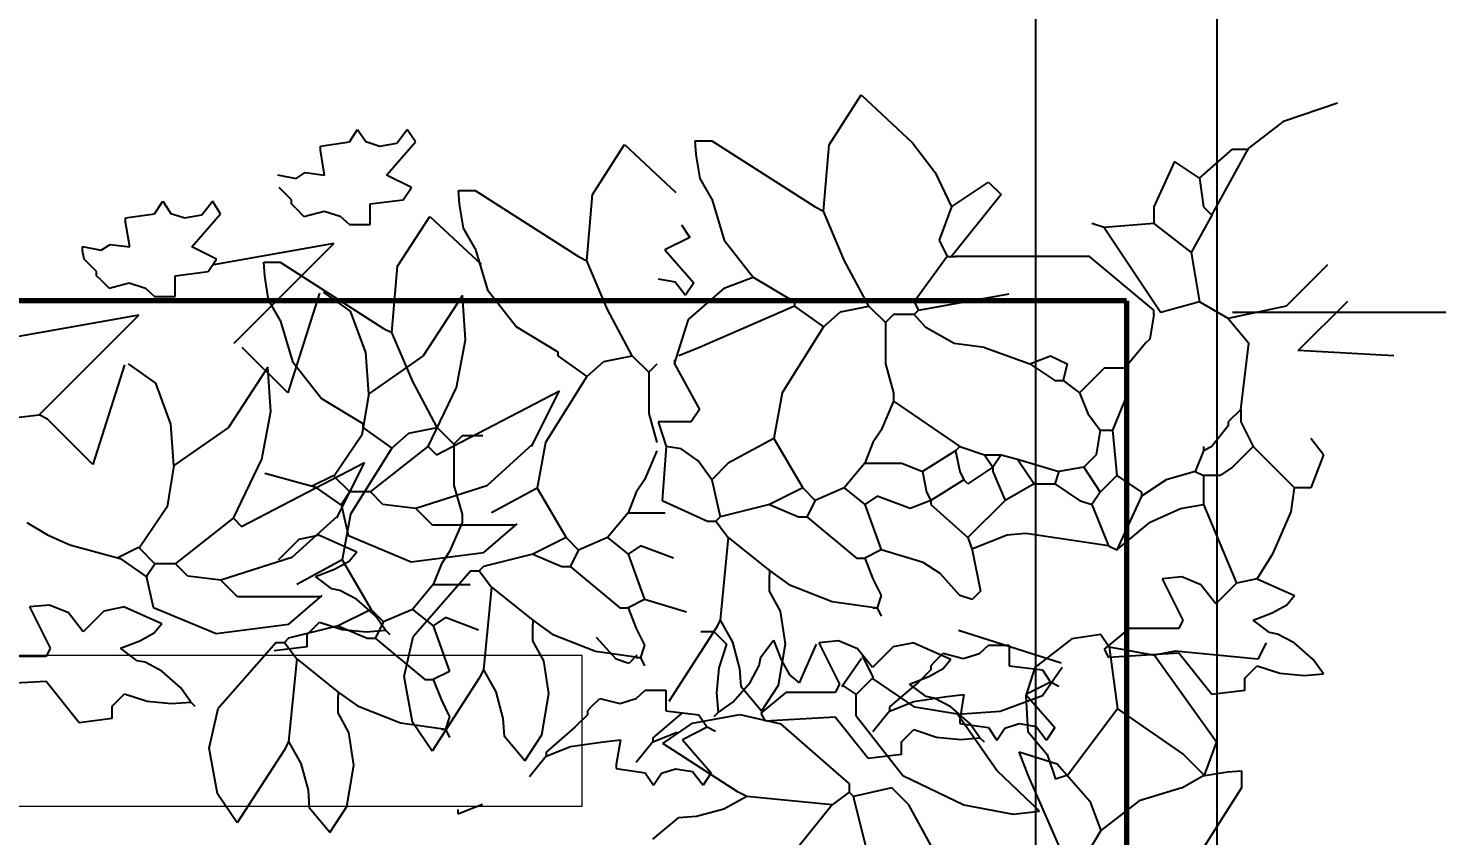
# Model space of a CAD drawing. Header units: inches. Extents: x 2013 to 15569, y -2551 to 2524.
# Drawn here: x 8862.1 to 8970.9, y 912.3 to 974.8 of the extents above; entities that cross this region are included whole.
import ezdxf

# ---------------------------------------------------------------- set-up
doc = ezdxf.new("R2010")
doc.units = ezdxf.units.IN
doc.header["$MEASUREMENT"] = 0
doc.layers.get('0').update_dxf_attribs({"color": 80, "lineweight": 13})
for name, color, linetype, lineweight in [('A-DOOR-FULL', 90, 'Continuous', 25), ('A-FLOR-FTPT', 6, 'Continuous', 70), ('A-FURN', 8, 'Continuous', 18)]:
    doc.layers.add(name, color=color, linetype=linetype, lineweight=lineweight)
doc.layers.add('VERDE_siepe', color=96, linetype='Continuous')
doc.styles.add('ARIAL', font='Arial.ttf')
doc.dimstyles.new('TICK_36', dxfattribs={"dimtxt": 3.6, "dimasz": 3.6, "dimexe": 1.8, "dimexo": 1.2, "dimgap": 1.8, "dimtad": 0, "dimdec": 0, "dimzin": 0, "dimdsep": 46, "dimtxsty": 'ARIAL', "dimblk": 'OBLIQUE', "dimcen": 1.8, "dimdle": 1.8, "dimclrd": 256, "dimclrt": 256, "dimadec": 0, "dimazin": 0, "dimtfac": 1, "dimtdec": 0, "dimtmove": 1, "dimatfit": 3, "dimldrblk": 'OPEN90', "dimfxl": 1, "dimtfill": 1, "dimtolj": 1, "dimtzin": 0, "dimarcsym": 0})

# ---------------------------------------------------------------- blocks, each defined once
blk = doc.blocks.new('_Oblique')
at = {"color": 0, "linetype": 'ByBlock', "lineweight": -2}
blk.add_line((-0.5, -0.5), (0.5, 0.5), dxfattribs=at)
blk = doc.blocks.new('*D99')
at = {"layer": 'A-DOOR-FULL', "color": 0, "lineweight": -2, "transparency": 16777216}
for p, q in [((8653.55, 659.51), (8653.55, 1070.63)), ((8939.91, 659.51), (8939.91, 1070.63))]:
    blk.add_line(p, q, dxfattribs=at)
at = {"layer": 'A-DOOR-FULL', "lineweight": -2, "transparency": 16777216}
for p, q in [((8651.75, 1068.83), (8790.92, 1068.83)), ((8941.71, 1068.83), (8802.53, 1068.83))]:
    blk.add_line(p, q, dxfattribs=at)
at = {"layer": 'Defpoints', "color": 0, "transparency": 16777216}
for p in [(8939.91, 1068.83), (8653.55, 658.31), (8939.91, 658.31)]:
    blk.add_point(p, dxfattribs=at)
at = {"layer": 'A-DOOR-FULL', "lineweight": -2, "transparency": 16777216, "xscale": 3.6, "yscale": 3.6, "zscale": 3.6, "rotation": 180}
blk.add_blockref('_Oblique', (8653.55, 1068.83), dxfattribs=at)
at = {"layer": 'A-DOOR-FULL', "lineweight": -2, "transparency": 16777216, "xscale": 3.6, "yscale": 3.6, "zscale": 3.6}
blk.add_blockref('_Oblique', (8939.91, 1068.83), dxfattribs=at)
at = {"layer": 'A-DOOR-FULL', "transparency": 16777216, "insert": (8796.73, 1068.83), "char_height": 3.6, "attachment_point": 5, "style": 'ARIAL', "bg_fill": 3, "box_fill_scale": 1.25, "bg_fill_color": 256, "bg_fill_true_color": 13158600, "bg_fill_transparency": 0}
blk.add_mtext('\\A1;286', dxfattribs=at)
blk = doc.blocks.new('_Open90')
at = {"color": 0, "linetype": 'ByBlock', "lineweight": -2}
for p, q in [((-0.5, 0.5), (0, 0)), ((0, 0), (-1, 0)), ((0, 0), (-0.5, -0.5))]:
    blk.add_line(p, q, dxfattribs=at)
blk = doc.blocks.new('*D100')
at = {"layer": 'A-DOOR-FULL', "color": 0, "lineweight": -2, "transparency": 16777216}
for p, q in [((8939.91, 659.51), (8939.91, 1070.69)), ((8953.93, 659.51), (8953.93, 1070.69))]:
    blk.add_line(p, q, dxfattribs=at)
at = {"layer": 'A-DOOR-FULL', "lineweight": -2, "transparency": 16777216}
for p, q in [((8938.11, 1068.89), (8942.72, 1068.89)), ((8955.73, 1068.89), (8951.12, 1068.89))]:
    blk.add_line(p, q, dxfattribs=at)
at = {"layer": 'Defpoints', "color": 0, "transparency": 16777216}
for p in [(8953.93, 1068.89), (8939.91, 658.31), (8953.93, 658.31)]:
    blk.add_point(p, dxfattribs=at)
at = {"layer": 'A-DOOR-FULL', "lineweight": -2, "transparency": 16777216, "xscale": 3.6, "yscale": 3.6, "zscale": 3.6, "rotation": 180}
blk.add_blockref('_Oblique', (8939.91, 1068.89), dxfattribs=at)
at = {"layer": 'A-DOOR-FULL', "lineweight": -2, "transparency": 16777216, "xscale": 3.6, "yscale": 3.6, "zscale": 3.6}
blk.add_blockref('_Oblique', (8953.93, 1068.89), dxfattribs=at)
at = {"layer": 'A-DOOR-FULL', "transparency": 16777216, "insert": (8946.92, 1068.89), "char_height": 3.6, "attachment_point": 5, "style": 'ARIAL', "bg_fill": 3, "box_fill_scale": 1.25, "bg_fill_color": 256, "bg_fill_true_color": 13158600, "bg_fill_transparency": 0}
blk.add_mtext('\\A1;14', dxfattribs=at)
blk = doc.blocks.new('*D101')
at = {"layer": 'A-DOOR-FULL', "color": 0, "lineweight": -2, "transparency": 16777216}
for p, q in [((8832.87, 659.51), (8832.87, 1123.85)), ((8939.91, 659.51), (8939.91, 1123.85))]:
    blk.add_line(p, q, dxfattribs=at)
at = {"layer": 'A-DOOR-FULL', "lineweight": -2, "transparency": 16777216}
for p, q in [((8831.07, 1122.05), (8880.78, 1122.05)), ((8941.71, 1122.05), (8892, 1122.05))]:
    blk.add_line(p, q, dxfattribs=at)
at = {"layer": 'Defpoints', "color": 0, "transparency": 16777216}
for p in [(8939.91, 1122.05), (8832.87, 658.31), (8939.91, 658.31)]:
    blk.add_point(p, dxfattribs=at)
at = {"layer": 'A-DOOR-FULL', "lineweight": -2, "transparency": 16777216, "xscale": 3.6, "yscale": 3.6, "zscale": 3.6, "rotation": 180}
blk.add_blockref('_Oblique', (8832.87, 1122.05), dxfattribs=at)
at = {"layer": 'A-DOOR-FULL', "lineweight": -2, "transparency": 16777216, "xscale": 3.6, "yscale": 3.6, "zscale": 3.6}
blk.add_blockref('_Oblique', (8939.91, 1122.05), dxfattribs=at)
at = {"layer": 'A-DOOR-FULL', "transparency": 16777216, "insert": (8886.39, 1122.05), "char_height": 3.6, "attachment_point": 5, "style": 'ARIAL', "bg_fill": 3, "box_fill_scale": 1.25, "bg_fill_color": 256, "bg_fill_true_color": 13158600, "bg_fill_transparency": 0}
blk.add_mtext('\\A1;107', dxfattribs=at)
blk = doc.blocks.new('*D102')
at = {"layer": 'A-DOOR-FULL', "color": 0, "lineweight": -2, "transparency": 16777216}
for p, q in [((8639.53, 659.51), (8639.53, 1159.54)), ((8953.93, 659.51), (8953.93, 1159.54))]:
    blk.add_line(p, q, dxfattribs=at)
at = {"layer": 'A-DOOR-FULL', "lineweight": -2, "transparency": 16777216}
for p, q in [((8637.73, 1157.74), (8790.96, 1157.74)), ((8955.73, 1157.74), (8802.5, 1157.74))]:
    blk.add_line(p, q, dxfattribs=at)
at = {"layer": 'Defpoints', "color": 0, "transparency": 16777216}
for p in [(8953.93, 1157.74), (8639.53, 658.31), (8953.93, 658.31)]:
    blk.add_point(p, dxfattribs=at)
at = {"layer": 'A-DOOR-FULL', "lineweight": -2, "transparency": 16777216, "xscale": 3.6, "yscale": 3.6, "zscale": 3.6, "rotation": 180}
blk.add_blockref('_Oblique', (8639.53, 1157.74), dxfattribs=at)
at = {"layer": 'A-DOOR-FULL', "lineweight": -2, "transparency": 16777216, "xscale": 3.6, "yscale": 3.6, "zscale": 3.6}
blk.add_blockref('_Oblique', (8953.93, 1157.74), dxfattribs=at)
at = {"layer": 'A-DOOR-FULL', "transparency": 16777216, "insert": (8796.73, 1157.74), "char_height": 3.6, "attachment_point": 5, "style": 'ARIAL', "bg_fill": 3, "box_fill_scale": 1.25, "bg_fill_color": 256, "bg_fill_true_color": 13158600, "bg_fill_transparency": 0}
blk.add_mtext('\\A1;314', dxfattribs=at)
blk = doc.blocks.new('*D142')
at = {"layer": 'A-DOOR-FULL', "lineweight": -2, "transparency": 16777216}
for p, q in [((9088.9, 954.6), (9088.9, 807.48)), ((9088.9, 649.5), (9088.9, 796.62))]:
    blk.add_line(p, q, dxfattribs=at)
at = {"layer": 'A-DOOR-FULL', "color": 0, "lineweight": -2, "transparency": 16777216}
for p, q in [((8958.23, 952.8), (9090.7, 952.8)), ((8955.13, 651.3), (9090.7, 651.3))]:
    blk.add_line(p, q, dxfattribs=at)
at = {"layer": 'Defpoints', "color": 0, "transparency": 16777216}
for p in [(8957.03, 952.8), (8953.93, 651.3), (9088.9, 651.3)]:
    blk.add_point(p, dxfattribs=at)
at = {"layer": 'A-DOOR-FULL', "lineweight": -2, "transparency": 16777216, "xscale": 3.6, "yscale": 3.6, "zscale": 3.6}
for p, rotation in [((9088.9, 952.8), 90), ((9088.9, 651.3), 270)]:
    blk.add_blockref('_Oblique', p, dxfattribs=dict(at, rotation=rotation))
at = {"layer": 'A-DOOR-FULL', "transparency": 16777216, "insert": (9088.9, 802.05), "char_height": 3.6, "attachment_point": 5, "rotation": 90, "style": 'ARIAL', "bg_fill": 3, "box_fill_scale": 1.25, "bg_fill_color": 256, "bg_fill_true_color": 13158600, "bg_fill_transparency": 0}
blk.add_mtext('\\A1;301', dxfattribs=at)
blk = doc.blocks.new('*D143')
at = {"layer": 'A-DOOR-FULL', "lineweight": -2, "transparency": 16777216}
for p, q in [((9020.85, 954.61), (9020.85, 811.38)), ((9020.85, 656.51), (9020.85, 799.74))]:
    blk.add_line(p, q, dxfattribs=at)
at = {"layer": 'A-DOOR-FULL', "color": 0, "lineweight": -2, "transparency": 16777216}
for p, q in [((8955.13, 952.81), (9022.65, 952.81)), ((8955.13, 658.31), (9022.65, 658.31))]:
    blk.add_line(p, q, dxfattribs=at)
at = {"layer": 'Defpoints', "color": 0, "transparency": 16777216}
for p in [(8953.93, 952.81), (9020.85, 952.81), (8953.93, 658.31)]:
    blk.add_point(p, dxfattribs=at)
at = {"layer": 'A-DOOR-FULL', "lineweight": -2, "transparency": 16777216, "xscale": 3.6, "yscale": 3.6, "zscale": 3.6}
for p, rotation in [((9020.85, 952.81), 90), ((9020.85, 658.31), 270)]:
    blk.add_blockref('_Oblique', p, dxfattribs=dict(at, rotation=rotation))
at = {"layer": 'A-DOOR-FULL', "transparency": 16777216, "insert": (9020.85, 805.56), "char_height": 3.6, "attachment_point": 5, "rotation": 90, "style": 'ARIAL', "bg_fill": 3, "box_fill_scale": 1.25, "bg_fill_color": 256, "bg_fill_true_color": 13158600, "bg_fill_transparency": 0}
blk.add_mtext('\\A1;295', dxfattribs=at)

msp = doc.modelspace()

# ---------------------------------------------------------------- linework, layer by layer
at = {"layer": 'A-FLOR-FTPT'}
for q in [(8038.768, 953.685), (8946.918, 658.311)]:
    msp.add_line((8946.918, 953.685), q, dxfattribs=at)
at = {"layer": 'A-FURN'}
for p, q in [((8904.865, 926.284), (8639.96, 926.284)), ((8904.865, 914.633), (8904.865, 926.284)), ((8639.96, 914.633), (8904.865, 914.633))]:
    msp.add_line(p, q, dxfattribs=at)
at = {"layer": 'VERDE_siepe'}
for p, q in [((8923.944, 965.75), (8926.436, 969.59)), ((8926.436, 969.59), (8930.395, 965.903)), ((8959.135, 967.593), (8963.241, 968.976)), ((8886.877, 965.959), (8887.516, 966.917)), ((8887.516, 966.917), (8888.139, 965.988)), ((8890.539, 965.874), (8891.348, 966.917)), ((8891.986, 965.959), (8891.348, 966.917)), ((8956.349, 965.443), (8959.135, 967.593)), ((8884.642, 965.64), (8886.877, 965.959)), ((8884.642, 965.32), (8884.642, 965.64)), ((8888.139, 965.988), (8889.23, 965.645)), ((8889.23, 965.645), (8890.539, 965.874)), ((8889.751, 963.404), (8891.986, 965.959)), ((8905.655, 961.912), (8908.148, 965.753)), ((8908.148, 965.753), (8912.107, 962.066)), ((8913.604, 966.048), (8914.882, 966.048)), ((8913.679, 964.982), (8913.604, 966.048)), ((8914.882, 966.048), (8922.864, 960.94)), ((8923.503, 960.621), (8923.944, 965.75)), ((8930.395, 965.903), (8932.155, 963.599)), ((8884.961, 963.404), (8884.642, 965.32)), ((8913.973, 963.138), (8913.679, 964.982)), ((8952.56, 963.174), (8955.115, 965.41)), ((8953.518, 960.301), (8956.349, 965.443)), ((8955.115, 965.41), (8956.392, 965.41)), ((8881.313, 963.423), (8882.755, 963.144)), ((8882.755, 963.144), (8883.448, 963.588)), ((8883.448, 963.588), (8884.961, 963.404)), ((8891.667, 962.446), (8889.751, 963.404)), ((8932.155, 963.599), (8933.401, 960.94)), ((8950.644, 964.452), (8949.047, 960.94)), ((8952.56, 963.174), (8950.644, 964.452)), ((8882.407, 961.488), (8881.449, 962.446)), ((8891.028, 961.488), (8891.667, 962.446)), ((8914.882, 961.578), (8913.973, 963.138)), ((8933.401, 960.94), (8936.275, 962.855)), ((8936.275, 962.855), (8937.233, 961.897)), ((8952.56, 963.174), (8952.879, 960.94)), ((8871.818, 960.415), (8872.457, 961.373)), ((8872.457, 961.373), (8873.08, 960.444)), ((8875.48, 960.33), (8876.289, 961.373)), ((8876.927, 960.415), (8876.289, 961.373)), ((8882.407, 961.169), (8882.407, 961.488)), ((8888.474, 961.169), (8891.028, 961.488)), ((8895.316, 962.21), (8896.594, 962.21)), ((8895.391, 961.144), (8895.316, 962.21)), ((8896.594, 962.21), (8904.576, 957.102)), ((8905.215, 956.783), (8905.655, 961.912)), ((8914.882, 961.578), (8915.84, 958.385)), ((8937.233, 961.897), (8933.401, 957.108)), ((8869.583, 960.096), (8871.818, 960.415)), ((8873.08, 960.444), (8874.171, 960.101)), ((8874.171, 960.101), (8875.48, 960.33)), ((8874.692, 957.86), (8876.927, 960.415)), ((8882.726, 960.85), (8882.407, 961.169)), ((8882.726, 960.85), (8883.364, 960.211)), ((8883.364, 960.211), (8884.921, 960.616)), ((8884.921, 960.616), (8886.176, 960.216)), ((8886.176, 960.216), (8886.877, 959.572)), ((8888.474, 959.572), (8888.474, 961.169)), ((8890.596, 956.368), (8893.089, 960.209)), ((8893.089, 960.209), (8897.048, 956.522)), ((8895.684, 959.301), (8895.391, 961.144)), ((8922.864, 960.94), (8923.503, 960.621)), ((8925.117, 956.84), (8923.503, 960.621)), ((8933.401, 960.94), (8932.444, 958.385)), ((8949.047, 960.94), (8949.047, 959.663)), ((8953.518, 960.301), (8951.921, 957.427)), ((8952.879, 960.94), (8953.518, 960.301)), ((8869.583, 959.776), (8869.583, 960.096)), ((8869.902, 957.86), (8869.583, 959.776)), ((8886.877, 959.572), (8888.474, 959.572)), ((8896.593, 957.741), (8895.684, 959.301)), ((8912.539, 959.547), (8913.178, 958.589)), ((8945.216, 959.343), (8944.258, 959.663)), ((8949.047, 959.663), (8945.216, 959.343)), ((8945.216, 959.343), (8949.59, 952.785)), ((8949.047, 959.663), (8951.921, 957.427)), ((8867.696, 957.6), (8868.389, 958.044)), ((8868.389, 958.044), (8869.902, 957.86)), ((8885.672, 958.12), (8876.367, 956.478)), ((8877.963, 950.411), (8885.672, 958.12)), ((8913.178, 958.589), (8911.263, 957.631)), ((8915.84, 958.385), (8918.074, 955.511)), ((8932.444, 958.385), (8933.082, 957.108)), ((8866.253, 957.559), (8866.253, 957.879)), ((8866.253, 957.879), (8867.696, 957.6)), ((8866.389, 956.902), (8866.253, 957.559)), ((8867.347, 955.944), (8866.389, 956.902)), ((8876.608, 956.902), (8874.692, 957.86)), ((8875.969, 955.944), (8876.608, 956.902)), ((8896.593, 957.741), (8897.551, 954.547)), ((8904.576, 957.102), (8905.215, 956.783)), ((8911.263, 957.631), (8913.497, 955.076)), ((8927.015, 953.276), (8925.117, 956.84)), ((8933.082, 957.108), (8930.528, 953.595)), ((8933.082, 957.108), (8933.401, 957.108)), ((8933.401, 957.108), (8933.72, 957.108)), ((8944.066, 957.108), (8933.72, 957.108)), ((8949.047, 952.957), (8944.066, 957.108)), ((8951.921, 957.427), (8952.56, 953.595)), ((8867.347, 955.625), (8867.347, 955.944)), ((8873.415, 955.625), (8875.969, 955.944)), ((8880.257, 956.666), (8881.535, 956.666)), ((8880.332, 955.6), (8880.257, 956.666)), ((8881.535, 956.666), (8889.517, 951.558)), ((8890.155, 951.239), (8890.596, 956.368)), ((8906.828, 953.003), (8905.215, 956.783)), ((8962.459, 956.469), (8959.266, 953.276)), ((8867.667, 955.306), (8867.347, 955.625)), ((8867.667, 955.306), (8868.305, 954.667)), ((8868.305, 954.667), (8869.862, 955.072)), ((8869.862, 955.072), (8871.116, 954.672)), ((8871.116, 954.672), (8871.818, 954.028)), ((8873.415, 954.028), (8873.415, 955.625)), ((8880.625, 953.757), (8880.332, 955.6)), ((8910.742, 955.39), (8912.051, 955.162)), ((8912.051, 955.162), (8912.859, 954.119)), ((8913.497, 955.076), (8912.859, 954.119)), ((8913.093, 952.232), (8915.879, 954.69)), ((8915.879, 954.69), (8918.074, 955.511)), ((8918.074, 955.511), (8921.267, 953.595)), ((8871.818, 954.028), (8873.415, 954.028)), ((8881.534, 952.197), (8880.625, 953.757)), ((8884.564, 954.278), (8882.115, 946.579)), ((8886.971, 952.878), (8884.865, 954.349)), ((8895.628, 954.104), (8892.587, 949.447)), ((8895.862, 950.672), (8895.628, 954.104)), ((8897.551, 954.547), (8899.786, 951.673)), ((8921.267, 953.595), (8921.267, 953.276)), ((8930.528, 953.595), (8930.847, 952.957)), ((8930.847, 952.957), (8937.872, 954.234)), ((8952.56, 953.595), (8949.59, 952.785)), ((8954.795, 952.318), (8952.56, 953.595)), ((8960.188, 949.843), (8964.021, 953.654)), ((8870.613, 952.576), (8861.308, 950.934)), ((8862.904, 944.867), (8870.613, 952.576)), ((8888.141, 949.692), (8886.971, 952.878)), ((8908.727, 949.438), (8906.828, 953.003)), ((8921.267, 953.276), (8913.924, 950.083)), ((8921.267, 953.276), (8923.503, 951.679)), ((8923.503, 951.679), (8924.823, 952.846)), ((8924.823, 952.846), (8927.015, 953.276)), ((8927.015, 953.276), (8928.293, 951.999)), ((8928.931, 952.637), (8928.293, 951.999)), ((8930.528, 952.637), (8928.931, 952.637)), ((8930.847, 952.957), (8930.528, 952.637)), ((8931.422, 951.617), (8930.528, 952.637)), ((8949.047, 952.637), (8948.728, 950.721)), ((8949.047, 952.637), (8949.047, 952.957)), ((8959.266, 953.276), (8954.795, 952.318)), ((8881.534, 952.197), (8882.492, 949.003)), ((8889.517, 951.558), (8890.155, 951.239)), ((8899.786, 951.673), (8902.979, 949.757)), ((8912.008, 948.805), (8913.093, 952.232)), ((8923.503, 951.679), (8920.309, 946.57)), ((8928.293, 951.999), (8928.293, 948.805)), ((8933.621, 950.389), (8931.422, 951.617)), ((8954.795, 952.318), (8956.392, 950.402)), ((8891.769, 947.459), (8890.155, 951.239)), ((8895.16, 946.996), (8895.862, 950.672)), ((8935.956, 950.083), (8933.621, 950.389)), ((8948.409, 950.402), (8946.813, 948.486)), ((8948.728, 950.721), (8948.409, 950.402)), ((8955.753, 945.294), (8956.392, 950.402)), ((8882.115, 946.579), (8878.602, 950.092)), ((8888.375, 946.505), (8888.141, 949.692)), ((8892.587, 949.447), (8888.375, 946.505)), ((8902.979, 949.757), (8902.979, 949.438)), ((8902.979, 949.438), (8905.215, 947.842)), ((8906.535, 949.009), (8908.727, 949.438)), ((8908.727, 949.438), (8910.005, 948.162)), ((8913.924, 950.083), (8912.327, 949.444)), ((8935.956, 950.083), (8939.468, 948.805)), ((8939.468, 948.805), (8941.065, 949.444)), ((8941.065, 949.444), (8942.342, 948.805)), ((8967.593, 949.435), (8960.188, 949.843)), ((8869.505, 948.734), (8867.056, 941.035)), ((8871.912, 947.334), (8869.806, 948.805)), ((8880.569, 948.56), (8877.527, 943.903)), ((8880.803, 945.128), (8880.569, 948.56)), ((8882.492, 949.003), (8884.727, 946.129)), ((8905.215, 947.842), (8906.535, 949.009)), ((8910.642, 948.8), (8910.005, 948.162)), ((8910.005, 948.162), (8910.005, 944.968)), ((8912.008, 949.125), (8912.008, 948.805)), ((8912.008, 948.805), (8913.924, 945.294)), ((8928.293, 948.805), (8928.931, 946.57)), ((8939.468, 948.805), (8941.384, 947.528)), ((8942.342, 948.805), (8942.023, 947.528)), ((8945.216, 948.486), (8943.3, 946.57)), ((8946.813, 948.486), (8945.216, 948.486)), ((8946.813, 948.486), (8946.818, 946.087)), ((8873.082, 944.148), (8871.912, 947.334)), ((8893.667, 943.895), (8891.769, 947.459)), ((8905.215, 947.842), (8902.021, 942.733)), ((8941.384, 947.528), (8942.023, 947.528)), ((8942.023, 947.528), (8943.3, 946.57)), ((8884.727, 946.129), (8887.92, 944.214)), ((8888.375, 946.505), (8887.851, 943.317)), ((8892.971, 942.428), (8895.16, 946.996)), ((8893.61, 941.789), (8903.104, 946.726)), ((8900.954, 942.428), (8903.104, 946.726)), ((8920.309, 946.57), (8919.671, 943.058)), ((8928.931, 946.57), (8928.931, 945.932)), ((8943.3, 946.57), (8943.939, 944.974)), ((8946.818, 946.087), (8945.855, 943.697)), ((8860.03, 944.548), (8862.904, 944.867)), ((8863.543, 944.548), (8862.904, 944.867)), ((8880.101, 941.452), (8880.803, 945.128)), ((8910.005, 944.968), (8910.642, 942.733)), ((8913.924, 945.294), (8913.285, 944.336)), ((8928.931, 945.932), (8927.973, 943.697)), ((8928.931, 945.932), (8934.04, 942.42)), ((8943.939, 944.974), (8944.897, 943.697)), ((8955.753, 945.294), (8954.795, 944.336)), ((8955.753, 945.294), (8955.753, 944.336)), ((8867.056, 941.035), (8863.543, 944.548)), ((8873.316, 940.961), (8873.082, 944.148)), ((8877.527, 943.903), (8873.316, 940.961)), ((8887.92, 944.214), (8887.92, 943.895)), ((8887.92, 943.895), (8890.155, 942.298)), ((8891.476, 943.465), (8893.667, 943.895)), ((8893.667, 943.895), (8894.945, 942.618)), ((8913.285, 944.336), (8910.73, 944.336)), ((8910.73, 944.336), (8911.369, 942.42)), ((8954.795, 944.016), (8953.518, 942.42)), ((8954.795, 944.336), (8954.795, 944.016)), ((8955.753, 944.336), (8956.711, 942.42)), ((8887.851, 943.317), (8885.681, 940.122)), ((8890.155, 942.298), (8891.476, 943.465)), ((8895.583, 943.256), (8894.945, 942.618)), ((8897.18, 943.256), (8895.583, 943.256)), ((8902.021, 942.733), (8901.383, 939.22)), ((8919.671, 943.058), (8916.159, 941.142)), ((8919.671, 943.058), (8921.906, 939.226)), ((8927.335, 942.739), (8926.696, 941.142)), ((8927.973, 943.697), (8927.335, 942.739)), ((8944.897, 943.697), (8944.578, 941.781)), ((8944.897, 943.697), (8945.855, 943.697)), ((8945.855, 943.697), (8946.174, 940.184)), ((8962.14, 941.781), (8961.182, 943.058)), ((8890.155, 942.298), (8886.962, 937.189)), ((8888.501, 938.916), (8892.971, 942.428)), ((8892.971, 942.428), (8893.61, 941.789)), ((8894.945, 942.618), (8894.945, 939.424)), ((8901.01, 942.583), (8897.5, 939.397)), ((8910.642, 942.094), (8909.685, 939.859)), ((8911.369, 942.42), (8911.05, 938.268)), ((8912.506, 942.247), (8911.369, 942.42)), ((8913.826, 941.325), (8912.506, 942.247)), ((8933.72, 942.1), (8931.167, 940.504)), ((8934.04, 942.42), (8933.72, 942.1)), ((8933.72, 942.1), (8934.04, 940.504)), ((8934.04, 942.42), (8935.956, 941.781)), ((8935.956, 941.781), (8936.594, 940.823)), ((8935.956, 941.781), (8937.233, 941.781)), ((8937.233, 941.781), (8936.594, 940.823)), ((8937.233, 941.781), (8938.51, 941.462)), ((8944.578, 941.781), (8943.62, 940.823)), ((8952.879, 942.1), (8952.241, 940.504)), ((8952.879, 942.42), (8952.879, 942.1)), ((8953.518, 942.42), (8952.879, 942.1)), ((8956.711, 942.42), (8955.115, 940.823)), ((8956.711, 942.42), (8959.905, 939.226)), ((8962.14, 941.781), (8961.182, 939.226)), ((8873.316, 940.961), (8872.792, 937.773)), ((8877.912, 936.884), (8880.101, 941.452)), ((8878.551, 936.245), (8888.045, 941.182)), ((8885.895, 936.884), (8888.045, 941.182)), ((8914.882, 939.865), (8913.826, 941.325)), ((8916.159, 941.142), (8914.882, 939.865)), ((8926.696, 941.142), (8925.099, 939.226)), ((8926.696, 941.142), (8929.57, 941.142)), ((8929.57, 941.142), (8931.167, 940.504)), ((8936.594, 940.823), (8934.678, 939.546)), ((8936.594, 940.823), (8936.594, 940.504)), ((8938.51, 941.462), (8941.704, 940.504)), ((8938.51, 941.462), (8939.788, 939.546)), ((8943.62, 940.823), (8941.704, 940.504)), ((8943.62, 940.823), (8944.897, 938.907)), ((8955.115, 940.823), (8954.157, 940.184)), ((8880.344, 940.368), (8884.215, 939.324)), ((8884.003, 939.381), (8885.627, 940.193)), ((8885.627, 940.193), (8886.905, 938.916)), ((8894.945, 939.424), (8895.583, 937.189)), ((8909.685, 939.859), (8909.047, 938.901)), ((8914.882, 939.865), (8915.52, 936.991)), ((8931.167, 940.504), (8931.486, 938.907)), ((8934.359, 939.865), (8931.805, 938.268)), ((8934.04, 940.504), (8934.359, 939.865)), ((8934.678, 939.546), (8934.359, 939.865)), ((8936.594, 940.504), (8937.552, 938.268)), ((8939.788, 939.546), (8937.552, 938.268)), ((8939.788, 939.546), (8941.384, 939.546)), ((8941.704, 940.504), (8941.384, 939.546)), ((8941.384, 939.546), (8943.3, 938.268)), ((8946.174, 940.184), (8944.897, 938.907)), ((8946.174, 940.184), (8948.09, 938.907)), ((8950.005, 939.865), (8948.09, 938.588)), ((8952.241, 940.504), (8950.005, 939.865)), ((8952.241, 940.504), (8952.879, 940.184)), ((8954.157, 940.184), (8952.879, 940.184)), ((8952.879, 940.184), (8952.879, 937.949)), ((8884.215, 939.324), (8886.326, 937.849)), ((8886.266, 937.958), (8886.905, 938.916)), ((8888.501, 938.916), (8886.905, 938.916)), ((8889.459, 937.958), (8888.501, 938.916)), ((8897.5, 939.397), (8892.013, 937.639)), ((8901.383, 939.22), (8897.87, 937.304)), ((8901.383, 939.22), (8903.618, 935.388)), ((8909.047, 938.901), (8908.408, 937.304)), ((8921.906, 939.226), (8919.351, 937.949)), ((8921.906, 939.226), (8922.864, 938.268)), ((8925.099, 939.226), (8922.864, 938.268)), ((8925.099, 939.226), (8926.696, 937.949)), ((8927.654, 938.588), (8926.696, 937.949)), ((8930.209, 937.63), (8927.654, 938.588)), ((8931.486, 938.907), (8931.805, 938.268)), ((8944.897, 938.907), (8944.258, 937.949)), ((8948.09, 938.588), (8946.174, 934.436)), ((8948.09, 938.907), (8948.09, 938.588)), ((8959.663, 937.393), (8959.905, 939.226)), ((8961.182, 939.226), (8959.905, 939.226)), ((8872.792, 937.773), (8870.622, 934.578)), ((8886.802, 935.546), (8886.266, 937.958)), ((8892.013, 937.639), (8889.459, 937.958)), ((8893.29, 936.361), (8892.013, 937.639)), ((8908.408, 937.304), (8906.811, 935.388)), ((8908.408, 937.304), (8911.281, 937.304)), ((8911.05, 938.268), (8914.562, 936.672)), ((8919.351, 937.949), (8915.52, 936.991)), ((8919.351, 937.949), (8921.587, 936.991)), ((8922.864, 938.268), (8922.225, 936.991)), ((8926.696, 937.949), (8927.973, 934.436)), ((8931.805, 938.268), (8930.209, 937.63)), ((8931.805, 938.268), (8931.805, 937.949)), ((8931.805, 937.949), (8934.678, 935.394)), ((8937.552, 938.268), (8934.678, 935.394)), ((8943.3, 938.268), (8944.258, 937.949)), ((8944.258, 937.949), (8945.536, 934.756)), ((8948.754, 936.594), (8951.1, 937.639)), ((8951.1, 937.639), (8952.879, 937.949)), ((8952.879, 937.949), (8955.434, 931.882)), ((8958.255, 934.198), (8959.663, 937.393)), ((8861.946, 936.564), (8863.543, 935.607)), ((8873.441, 933.372), (8877.912, 936.884)), ((8877.912, 936.884), (8878.551, 936.245)), ((8885.95, 937.039), (8882.441, 933.853)), ((8886.962, 937.189), (8886.324, 933.676)), ((8899.738, 936.361), (8893.29, 936.361)), ((8895.583, 936.55), (8894.625, 934.315)), ((8895.583, 937.189), (8895.583, 936.55)), ((8897.266, 934.249), (8899.84, 936.455)), ((8914.562, 936.672), (8915.201, 936.672)), ((8915.52, 936.991), (8915.201, 936.672)), ((8915.201, 936.672), (8916.159, 935.394)), ((8921.587, 936.991), (8922.225, 936.991)), ((8922.225, 936.991), (8926.057, 933.798)), ((8946.174, 934.436), (8948.754, 936.594)), ((8863.543, 935.607), (8865.284, 934.824)), ((8882.971, 935.255), (8881.374, 933.658)), ((8884.568, 935.574), (8882.971, 935.255)), ((8884.568, 935.574), (8887.442, 934.297)), ((8886.802, 935.546), (8891.651, 933.514)), ((8903.618, 935.388), (8901.063, 934.111)), ((8903.618, 935.388), (8904.576, 934.43)), ((8906.811, 935.388), (8904.576, 934.43)), ((8906.811, 935.388), (8908.408, 934.111)), ((8916.159, 935.394), (8915.52, 929.009)), ((8916.159, 935.394), (8919.351, 932.84)), ((8934.678, 935.394), (8934.998, 934.436)), ((8937.701, 935.592), (8934.974, 934.506)), ((8939.149, 935.714), (8937.701, 935.592)), ((8945.536, 934.756), (8939.149, 935.714)), ((8865.284, 934.824), (8869.155, 933.78)), ((8868.944, 933.837), (8870.568, 934.649)), ((8870.568, 934.649), (8871.845, 933.372)), ((8886.848, 933.576), (8887.442, 934.297)), ((8891.651, 933.514), (8897.266, 934.249)), ((8894.625, 934.315), (8893.987, 933.357)), ((8901.063, 934.111), (8897.231, 933.153)), ((8901.063, 934.111), (8903.299, 933.153)), ((8904.576, 934.43), (8903.937, 933.153)), ((8909.366, 934.75), (8908.408, 934.111)), ((8908.408, 934.111), (8909.685, 930.599)), ((8911.92, 933.792), (8909.366, 934.75)), ((8927.973, 934.436), (8926.696, 933.798)), ((8931.21, 933.478), (8927.973, 934.436)), ((8934.998, 934.436), (8935.636, 931.243)), ((8945.536, 934.756), (8946.174, 934.436)), ((8957.031, 932.201), (8958.255, 934.198)), ((8869.155, 933.78), (8871.267, 932.305)), ((8871.206, 932.414), (8871.845, 933.372)), ((8873.441, 933.372), (8871.845, 933.372)), ((8874.399, 932.414), (8873.441, 933.372)), ((8882.441, 933.853), (8876.954, 932.095)), ((8886.324, 933.676), (8882.811, 931.76)), ((8884.248, 932.381), (8885.733, 932.962)), ((8885.733, 932.962), (8886.848, 933.576)), ((8886.324, 933.676), (8888.559, 929.844)), ((8893.987, 933.357), (8893.348, 931.76)), ((8897.231, 933.153), (8896.912, 932.835)), ((8903.299, 933.153), (8903.937, 933.153)), ((8903.937, 933.153), (8907.769, 929.961)), ((8926.057, 933.798), (8926.696, 933.798)), ((8926.696, 933.798), (8927.335, 932.201)), ((8932.519, 932.621), (8931.21, 933.478)), ((8871.743, 930.002), (8871.206, 932.414)), ((8876.954, 932.095), (8874.399, 932.414)), ((8878.231, 930.817), (8876.954, 932.095)), ((8885.526, 931.423), (8884.248, 932.381)), ((8896.273, 932.835), (8891.804, 927.725)), ((8896.273, 932.835), (8896.912, 932.835)), ((8896.912, 932.835), (8897.87, 931.557)), ((8919.351, 932.84), (8919.351, 932.52)), ((8919.351, 932.84), (8920.846, 931.763)), ((8919.351, 931.243), (8919.351, 932.52)), ((8927.335, 932.201), (8927.973, 930.924)), ((8934.04, 930.924), (8932.519, 932.621)), ((8951.217, 932.354), (8949.686, 932.201)), ((8949.686, 932.201), (8951.283, 929.009)), ((8952.683, 931.74), (8951.217, 932.354)), ((8955.434, 931.882), (8953.837, 930.285)), ((8957.031, 932.201), (8955.434, 931.882)), ((8957.031, 932.201), (8959.905, 930.924)), ((8884.679, 930.817), (8878.231, 930.817)), ((8882.207, 928.705), (8884.781, 930.911)), ((8886.144, 931.303), (8885.526, 931.423)), ((8887.434, 930.627), (8886.144, 931.303)), ((8893.348, 931.76), (8891.751, 929.844)), ((8893.348, 931.76), (8896.222, 931.76)), ((8897.87, 931.557), (8897.231, 925.171)), ((8897.87, 931.557), (8901.063, 929.003)), ((8920.191, 929.706), (8919.351, 931.243)), ((8920.846, 931.763), (8924.173, 930.449)), ((8927.973, 930.924), (8927.654, 929.966)), ((8934.998, 930.604), (8934.04, 930.924)), ((8935.636, 931.243), (8934.998, 930.604)), ((8953.837, 930.285), (8952.683, 931.74)), ((8959.311, 930.204), (8959.905, 930.924)), ((8863.694, 930.183), (8862.164, 930.03)), ((8862.164, 930.03), (8863.761, 926.837)), ((8865.161, 929.568), (8863.694, 930.183)), ((8867.912, 929.711), (8866.315, 928.114)), ((8869.509, 930.03), (8867.912, 929.711)), ((8869.509, 930.03), (8872.382, 928.753)), ((8871.743, 930.002), (8876.591, 927.97)), ((8888.559, 929.844), (8886.004, 928.567)), ((8888.901, 929.336), (8887.434, 930.627)), ((8888.559, 929.844), (8889.517, 928.886)), ((8891.751, 929.844), (8889.517, 928.886)), ((8891.751, 929.844), (8893.348, 928.567)), ((8907.769, 929.961), (8908.408, 929.961)), ((8909.685, 930.599), (8908.408, 929.961)), ((8908.408, 929.961), (8909.047, 928.364)), ((8912.922, 929.64), (8909.685, 930.599)), ((8920.573, 927.192), (8920.191, 929.706)), ((8924.173, 930.449), (8927.654, 929.966)), ((8927.335, 929.966), (8927.654, 929.966)), ((8927.654, 929.966), (8927.973, 929.328)), ((8958.197, 929.589), (8959.311, 930.204)), ((8866.315, 928.114), (8865.161, 929.568)), ((8871.788, 928.032), (8872.382, 928.753)), ((8876.591, 927.97), (8882.207, 928.705)), ((8886.004, 928.567), (8882.172, 927.61)), ((8883.61, 927.91), (8884.568, 928.868)), ((8884.568, 928.868), (8886.32, 928.292)), ((8886.004, 928.567), (8888.24, 927.61)), ((8889.517, 928.886), (8888.878, 927.61)), ((8889.677, 928.229), (8888.901, 929.336)), ((8894.306, 929.206), (8893.348, 928.567)), ((8893.348, 928.567), (8894.625, 925.055)), ((8896.861, 928.248), (8894.306, 929.206)), ((8901.063, 929.003), (8901.063, 928.683)), ((8901.063, 929.003), (8902.557, 927.926)), ((8901.063, 927.406), (8901.063, 928.683)), ((8915.52, 929.009), (8915.201, 928.37)), ((8915.52, 929.009), (8916.482, 927.306)), ((8951.283, 929.009), (8950.963, 928.37)), ((8956.711, 929.009), (8958.197, 929.589)), ((8957.989, 928.051), (8956.711, 929.009)), ((8870.674, 927.418), (8871.788, 928.032)), ((8882.172, 927.61), (8881.853, 927.291)), ((8883.61, 926.952), (8883.61, 927.91)), ((8886.32, 928.292), (8888.197, 928.107)), ((8888.197, 928.107), (8889.677, 928.229)), ((8888.24, 927.61), (8888.878, 927.61)), ((8888.878, 927.61), (8892.709, 924.417)), ((8889.677, 928.229), (8889.996, 927.91)), ((8891.102, 924.669), (8891.804, 927.725)), ((8902.557, 927.926), (8905.885, 926.612)), ((8907.501, 925.986), (8905.979, 927.682)), ((8909.047, 928.364), (8909.685, 927.087)), ((8915.201, 928.37), (8911.553, 922.732)), ((8914.045, 928.135), (8915.034, 928.135)), ((8915.034, 928.135), (8916.023, 927.146)), ((8918.661, 926.156), (8919.651, 927.476)), ((8919.651, 927.476), (8920.25, 925.942)), ((8941.89, 925.684), (8933.94, 928.214)), ((8942.717, 927.582), (8939.844, 925.347)), ((8944.952, 927.902), (8942.717, 927.582)), ((8944.952, 927.902), (8945.591, 926.944)), ((8947.132, 928.37), (8945.216, 926.773)), ((8950.963, 928.37), (8947.132, 928.37)), ((8958.607, 927.93), (8957.989, 928.051)), ((8959.897, 927.254), (8958.607, 927.93)), ((8863.761, 926.837), (8863.441, 926.198)), ((8869.189, 926.837), (8870.674, 927.418)), ((8870.466, 925.879), (8869.189, 926.837)), ((8881.214, 927.291), (8876.744, 922.181)), ((8883.61, 926.952), (8881.055, 926.633)), ((8881.214, 927.291), (8881.853, 927.291)), ((8881.853, 927.291), (8882.811, 926.013)), ((8901.903, 925.869), (8901.063, 927.406)), ((8905.885, 926.612), (8909.366, 926.129)), ((8909.685, 927.087), (8909.366, 926.129)), ((8916.023, 927.146), (8915.428, 925.336)), ((8916.482, 927.306), (8917.027, 925.249)), ((8920.027, 923.992), (8920.573, 927.192)), ((8922.947, 927.146), (8921.629, 924.178)), ((8924.677, 927.416), (8923.147, 927.263)), ((8923.147, 927.263), (8924.744, 924.07)), ((8926.143, 926.802), (8924.677, 927.416)), ((8927.297, 925.347), (8926.143, 926.802)), ((8928.894, 926.944), (8927.297, 925.347)), ((8930.491, 927.263), (8928.894, 926.944)), ((8930.491, 927.263), (8933.365, 925.986)), ((8932.125, 925.815), (8932.763, 926.454)), ((8932.763, 926.454), (8934.319, 926.049)), ((8934.319, 926.049), (8935.574, 926.449)), ((8935.574, 926.449), (8936.275, 927.093)), ((8936.275, 927.093), (8937.872, 927.093)), ((8937.872, 927.093), (8937.872, 925.496)), ((8945.216, 926.773), (8945.536, 926.135)), ((8950.963, 926.454), (8945.536, 926.135)), ((8945.591, 926.944), (8949.103, 926.305)), ((8945.591, 926.944), (8946.229, 922.154)), ((8950.7, 926.624), (8949.103, 926.305)), ((8957.086, 925.986), (8950.7, 926.624)), ((8953.518, 923.261), (8950.963, 926.454)), ((8957.724, 927.263), (8957.086, 925.986)), ((8961.364, 925.964), (8959.897, 927.254)), ((8863.441, 926.198), (8859.609, 926.198)), ((8871.085, 925.759), (8870.466, 925.879)), ((8872.375, 925.083), (8871.085, 925.759)), ((8882.811, 926.013), (8882.172, 919.627)), ((8882.811, 926.013), (8886.004, 923.459)), ((8902.285, 923.354), (8901.903, 925.869)), ((8908.459, 925.666), (8907.501, 925.986)), ((8909.097, 926.305), (8908.459, 925.666)), ((8909.047, 926.129), (8909.366, 926.129)), ((8909.366, 926.129), (8909.685, 925.49)), ((8915.428, 925.336), (8915.238, 923.398)), ((8917.839, 924.186), (8918.537, 925.518)), ((8918.537, 925.518), (8918.661, 926.156)), ((8920.25, 925.942), (8920.885, 924.791)), ((8926.448, 926.045), (8924.925, 923.865)), ((8926.507, 926.264), (8927.345, 924.587)), ((8931.657, 924.651), (8932.771, 925.265)), ((8932.125, 925.815), (8931.805, 925.496)), ((8931.805, 925.496), (8931.805, 925.177)), ((8932.771, 925.265), (8933.365, 925.986)), ((8937.872, 925.496), (8940.426, 925.177)), ((8939.844, 925.347), (8939.162, 923.176)), ((8940.445, 923.199), (8941.963, 925.374)), ((8949.103, 926.305), (8953.893, 919.599)), ((8956.073, 924.538), (8957.031, 925.496)), ((8957.031, 925.496), (8958.783, 924.92)), ((8962.14, 924.857), (8961.364, 925.964)), ((8863.441, 924.282), (8858.013, 923.963)), ((8865.996, 921.089), (8863.441, 924.282)), ((8873.841, 923.792), (8872.375, 925.083)), ((8891.757, 921.126), (8891.102, 924.669)), ((8892.709, 924.417), (8893.348, 924.417)), ((8896.912, 924.532), (8893.265, 918.895)), ((8894.625, 925.055), (8893.348, 924.417)), ((8893.348, 924.417), (8893.987, 922.82)), ((8897.231, 925.171), (8896.912, 924.532)), ((8897.231, 925.171), (8898.193, 923.468)), ((8916.507, 922.671), (8917.839, 924.186)), ((8917.027, 925.249), (8917.116, 923.899)), ((8920.885, 924.791), (8921.629, 924.178)), ((8927.345, 924.587), (8926.027, 923.268)), ((8930.572, 922.29), (8927.273, 924.531)), ((8930.847, 924.219), (8928.612, 922.303)), ((8930.171, 924.07), (8931.657, 924.651)), ((8931.805, 925.177), (8930.847, 924.219)), ((8941.065, 924.219), (8939.149, 923.261)), ((8940.426, 925.177), (8941.065, 924.219)), ((8941.704, 923.899), (8941.065, 924.219)), ((8956.073, 923.58), (8956.073, 924.538)), ((8958.783, 924.92), (8960.66, 924.735)), ((8960.66, 924.735), (8962.14, 924.857)), ((8868.551, 922.366), (8869.509, 923.324)), ((8869.509, 923.324), (8871.261, 922.748)), ((8874.617, 922.685), (8873.841, 923.792)), ((8886.004, 923.459), (8886.004, 923.139)), ((8886.004, 923.459), (8887.498, 922.382)), ((8886.004, 921.862), (8886.004, 923.139)), ((8898.193, 923.468), (8898.739, 921.411)), ((8901.739, 920.154), (8902.285, 923.354)), ((8909.034, 922.965), (8909.736, 923.609)), ((8909.736, 923.609), (8911.332, 923.609)), ((8911.332, 923.609), (8911.332, 922.012)), ((8915.238, 923.398), (8915.363, 921.87)), ((8918.713, 921.983), (8917.116, 923.899)), ((8920.592, 923.431), (8918.676, 921.834)), ((8918.713, 921.983), (8920.027, 923.992)), ((8924.424, 923.431), (8920.592, 923.431)), ((8924.744, 924.07), (8924.424, 923.431)), ((8925.037, 923.927), (8926.027, 923.268)), ((8926.027, 921.62), (8926.027, 923.268)), ((8931.449, 923.112), (8930.171, 924.07)), ((8932.067, 922.992), (8931.449, 923.112)), ((8932.846, 923.077), (8934.359, 923.261)), ((8934.359, 923.261), (8934.04, 921.345)), ((8937.154, 921.991), (8940.445, 923.199)), ((8939.149, 923.261), (8941.384, 920.706)), ((8939.162, 923.176), (8939.309, 920.411)), ((8956.073, 923.58), (8953.518, 923.261)), ((8868.551, 921.408), (8868.551, 922.366)), ((8871.261, 922.748), (8873.137, 922.563)), ((8873.137, 922.563), (8874.617, 922.685)), ((8874.617, 922.685), (8874.936, 922.366)), ((8876.043, 919.125), (8876.744, 922.181)), ((8887.498, 922.382), (8890.825, 921.068)), ((8893.987, 922.82), (8894.625, 921.543)), ((8905.585, 922.331), (8905.265, 922.012)), ((8905.265, 922.012), (8905.265, 921.693)), ((8905.585, 922.331), (8906.223, 922.97)), ((8906.223, 922.97), (8907.779, 922.565)), ((8907.779, 922.565), (8909.034, 922.965)), ((8911.332, 922.012), (8913.886, 921.693)), ((8915.363, 921.87), (8916.507, 922.671)), ((8928.612, 921.983), (8930.501, 922.734)), ((8928.612, 922.303), (8928.612, 921.983)), ((8930.501, 922.734), (8932.846, 923.077)), ((8933.864, 921.749), (8930.572, 922.29)), ((8933.358, 922.316), (8932.067, 922.992)), ((8934.824, 921.026), (8933.358, 922.316)), ((8946.229, 922.154), (8942.397, 917.045)), ((8946.229, 922.154), (8951.339, 918.642)), ((8868.551, 921.408), (8865.996, 921.089)), ((8886.843, 920.325), (8886.004, 921.862)), ((8890.825, 921.068), (8894.306, 920.585)), ((8893.265, 918.895), (8891.757, 921.126)), ((8894.625, 921.543), (8894.306, 920.585)), ((8898.739, 921.411), (8898.828, 920.061)), ((8905.265, 921.693), (8904.307, 920.735)), ((8912.558, 921.836), (8910.323, 919.92)), ((8911.098, 919.49), (8913.402, 921.047)), ((8913.402, 921.047), (8917.06, 921.723)), ((8913.886, 921.693), (8914.525, 920.735)), ((8915.363, 921.87), (8915.034, 921.541)), ((8917.06, 921.723), (8920.216, 920.999)), ((8918.676, 921.834), (8918.996, 921.196)), ((8924.424, 921.515), (8918.996, 921.196)), ((8925.492, 916.383), (8920.216, 920.999)), ((8926.978, 918.323), (8924.424, 921.515)), ((8926.027, 921.62), (8929.654, 917.003)), ((8928.612, 921.983), (8927.335, 920.387)), ((8933.864, 921.749), (8937.154, 921.991)), ((8936.901, 917.4), (8933.864, 921.749)), ((8934.04, 921.345), (8934.04, 921.025)), ((8934.04, 921.025), (8936.275, 920.706)), ((8935.6, 919.918), (8934.824, 921.026)), ((8937.537, 920.677), (8938.628, 921.02)), ((8938.628, 921.02), (8939.938, 920.791)), ((8887.225, 917.81), (8886.843, 920.325)), ((8893.987, 920.585), (8894.306, 920.585)), ((8894.306, 920.585), (8894.625, 919.946)), ((8900.425, 918.146), (8898.828, 920.061)), ((8900.425, 918.146), (8901.739, 920.154)), ((8904.307, 920.735), (8902.072, 918.819)), ((8910.323, 919.6), (8912.212, 920.351)), ((8910.323, 919.92), (8910.323, 919.6)), ((8914.525, 920.735), (8912.609, 919.777)), ((8915.164, 920.415), (8914.525, 920.735)), ((8929.533, 919.599), (8930.491, 920.557)), ((8930.491, 920.557), (8932.243, 919.981)), ((8932.243, 919.981), (8934.12, 919.797)), ((8934.12, 919.797), (8935.6, 919.918)), ((8935.6, 919.918), (8935.919, 919.599)), ((8936.275, 920.706), (8936.914, 919.748)), ((8936.914, 919.748), (8937.537, 920.677)), ((8939.309, 920.411), (8940.801, 918.642)), ((8939.938, 920.791), (8940.746, 919.748)), ((8941.384, 920.706), (8940.746, 919.748)), ((8876.698, 915.582), (8876.043, 919.125)), ((8881.853, 918.988), (8878.205, 913.351)), ((8882.172, 919.627), (8881.853, 918.988)), ((8882.172, 919.627), (8883.134, 917.925)), ((8902.072, 918.499), (8903.961, 919.25)), ((8902.072, 918.819), (8902.072, 918.499)), ((8903.961, 919.25), (8906.306, 919.593)), ((8906.306, 919.593), (8907.82, 919.777)), ((8907.82, 919.777), (8907.501, 917.861)), ((8910.323, 919.6), (8909.047, 918.004)), ((8916.919, 915.724), (8911.098, 919.49)), ((8912.609, 919.777), (8914.844, 917.222)), ((8929.533, 918.642), (8929.533, 919.599)), ((8939.341, 917.042), (8938.626, 918.829)), ((8938.626, 918.829), (8941.56, 917.9)), ((8953.893, 919.599), (8952.935, 917.045)), ((8883.134, 917.925), (8883.68, 915.867)), ((8886.68, 914.61), (8887.225, 917.81)), ((8902.072, 918.499), (8900.795, 916.903)), ((8907.501, 917.861), (8907.501, 917.541)), ((8929.533, 918.642), (8926.978, 918.323)), ((8940.801, 918.642), (8941.439, 916.726)), ((8941.56, 917.9), (8944.098, 915.023)), ((8951.339, 918.642), (8952.935, 917.045)), ((8907.501, 917.541), (8909.736, 917.222)), ((8909.736, 917.222), (8910.374, 916.264)), ((8910.374, 916.264), (8910.998, 917.193)), ((8910.998, 917.193), (8912.089, 917.536)), ((8912.089, 917.536), (8913.398, 917.307)), ((8913.398, 917.307), (8914.206, 916.264)), ((8914.844, 917.222), (8914.206, 916.264)), ((8929.654, 917.003), (8934.37, 914.743)), ((8940.199, 914.26), (8936.901, 917.4)), ((8942.638, 909.459), (8939.341, 917.042)), ((8942.397, 917.045), (8941.439, 916.726)), ((8951.211, 916.053), (8952.822, 916.991)), ((8952.822, 916.991), (8954.726, 917.294)), ((8954.726, 917.294), (8955.826, 917.372)), ((8955.826, 917.372), (8955.826, 916.052)), ((8878.205, 913.351), (8876.698, 915.582)), ((8883.68, 915.867), (8883.769, 914.517)), ((8917.579, 915.394), (8916.919, 915.724)), ((8925.492, 915.724), (8924.173, 914.734)), ((8925.492, 916.383), (8925.492, 915.724)), ((8925.822, 915.394), (8925.492, 915.724)), ((8928.789, 916.053), (8925.822, 915.394)), ((8930.108, 914.734), (8928.789, 916.053)), ((8951.211, 916.053), (8947.913, 915.064)), ((8955.826, 916.052), (8950.551, 907.81)), ((8885.366, 912.602), (8883.769, 914.517)), ((8885.366, 912.602), (8886.68, 914.61)), ((8895.264, 914.056), (8897.153, 914.807)), ((8915.821, 914.401), (8913.697, 913.837)), ((8917.579, 915.394), (8915.821, 914.401)), ((8924.173, 914.734), (8917.579, 915.394)), ((8924.173, 914.734), (8921.536, 911.437)), ((8926.811, 911.437), (8925.822, 915.394)), ((8932.086, 911.107), (8930.108, 914.734)), ((8934.37, 914.743), (8938.167, 914.018)), ((8944.098, 915.023), (8944.946, 912.756)), ((8947.913, 915.064), (8944.946, 912.756)), ((8895.264, 914.376), (8895.264, 914.056)), ((8910.325, 912.096), (8912.303, 913.745)), ((8913.697, 913.837), (8912.303, 913.745)), ((8938.167, 914.018), (8940.199, 914.26)), ((8944.946, 912.756), (8942.967, 909.459))]:
    msp.add_line(p, q, dxfattribs=at)
for centre, start, end in [((8944.066, 957.108), 49.84401, 89.64699), ((8886.802, 935.546), 192.80429, 247.53328), ((8871.743, 930.002), 192.80429, 247.53328)]:
    msp.add_arc(centre, 0.0000399, start, end, dxfattribs=at)

# ---------------------------------------------------------------- next in the draw order: dimensions: what is measured, and where the dimension line sits
at = {"layer": 'A-DOOR-FULL'}
dim = msp.add_linear_dim(base=(8939.909, 1068.829), p1=(8653.547, 658.311), p2=(8939.909, 658.311), dimstyle='TICK_36', dxfattribs=at)
dim.commit()
dim.dimension.update_dxf_attribs({"geometry": '*D99', "text_midpoint": (8796.728, 1068.829)})

# ---------------------------------------------------------------- next in the draw order: dimensions: what is measured, and where the dimension line sits
dim = msp.add_linear_dim(base=(8953.927, 1068.889), p1=(8939.909, 658.311), p2=(8953.927, 658.311), dimstyle='TICK_36', dxfattribs=at)
dim.commit()
dim.dimension.update_dxf_attribs({"geometry": '*D100', "text_midpoint": (8946.918, 1068.889)})

# ---------------------------------------------------------------- next in the draw order: dimensions: what is measured, and where the dimension line sits
dim = msp.add_linear_dim(base=(8939.909, 1122.05), p1=(8832.875, 658.311), p2=(8939.909, 658.311), dimstyle='TICK_36', dxfattribs=at)
dim.commit()
dim.dimension.update_dxf_attribs({"geometry": '*D101', "text_midpoint": (8886.392, 1122.05)})

# ---------------------------------------------------------------- next in the draw order: dimensions: what is measured, and where the dimension line sits
dim = msp.add_linear_dim(base=(8953.927, 1157.736), p1=(8639.529, 658.311), p2=(8953.927, 658.311), dimstyle='TICK_36', dxfattribs=at)
dim.commit()
dim.dimension.update_dxf_attribs({"geometry": '*D102', "text_midpoint": (8796.728, 1157.736)})

# ---------------------------------------------------------------- next in the draw order: dimensions: what is measured, and where the dimension line sits
dim = msp.add_linear_dim(base=(9088.904, 651.302), p1=(8957.03, 952.797), p2=(8953.927, 651.302), angle=90, dimstyle='TICK_36', dxfattribs=at)
dim.commit()
dim.dimension.update_dxf_attribs({"geometry": '*D142', "text_midpoint": (9088.904, 802.05)})

# ---------------------------------------------------------------- next in the draw order: dimensions: what is measured, and where the dimension line sits
dim = msp.add_linear_dim(base=(9020.851, 952.814), p1=(8953.927, 658.311), p2=(8953.927, 952.814), angle=90, dimstyle='TICK_36', dxfattribs=at)
dim.commit()
dim.dimension.update_dxf_attribs({"geometry": '*D143', "text_midpoint": (9020.851, 805.563)})

doc.saveas('drawing.dxf')
